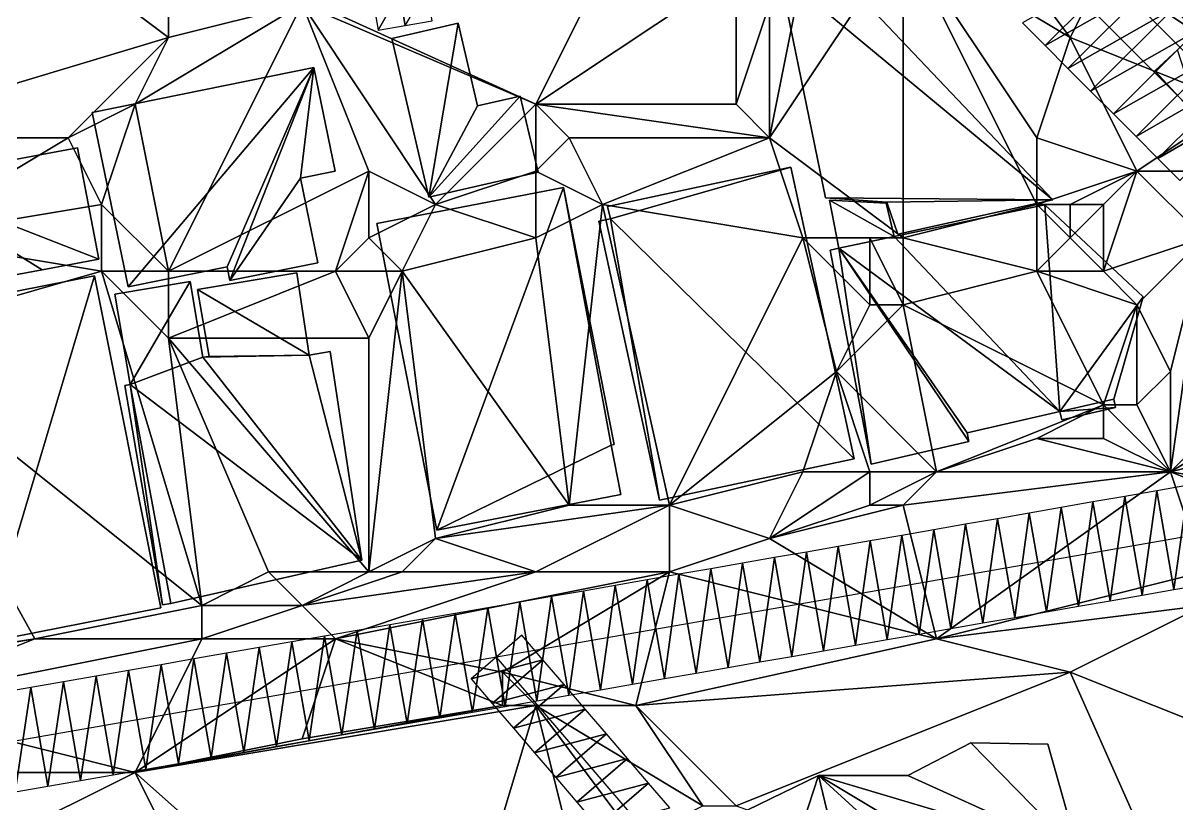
# Model space of a CAD drawing. Header units: metres. Extents: x -1103 to 901, y -902 to 905.
# Drawn here: x -632.7 to -563.6, y 232.1 to 278.9 of the extents above; entities that cross this region are included whole.
import ezdxf

# ---------------------------------------------------------------- set-up
doc = ezdxf.new("R2010")
doc.units = ezdxf.units.M
for name, color, linetype in [('OSM_BUILDING_FOOTPRINTS', 7, 'CONTINUOUS'), ('OSM_BUILDING_ROOFS', 1, 'CONTINUOUS'), ('OSM_BUILDING_WALLS', 8, 'CONTINUOUS'), ('OSM_ROAD_AXES', 2, 'CONTINUOUS'), ('OSM_ROAD_SURFACE', 9, 'CONTINUOUS'), ('OSM_TERRAIN', 3, 'CONTINUOUS')]:
    doc.layers.add(name, color=color, linetype=linetype)

msp = doc.modelspace()

# ---------------------------------------------------------------- linework, layer by layer
at = {"layer": 'OSM_BUILDING_FOOTPRINTS'}
for points in [[(-587.409, 281.846, 13.713), (-584.656, 268.399, 13.713), (-580.986, 268.133, 13.713), (-580.323, 266.22, 13.713), (-571.038, 268.288, 13.713), (-584.712, 282.687, 13.713), (-587.409, 281.846, 13.713)], [(-610.611, 277.931, 15.461), (-606.642, 278.849, 15.461), (-605.482, 273.906, 15.461), (-602.928, 274.492, 15.461), (-601.867, 269.947, 15.461), (-608.4, 268.443, 15.461), (-610.611, 277.931, 15.461)], [(-628.562, 273.507, 14.383), (-615.286, 276.195, 14.383), (-614.015, 269.991, 14.383), (-616.082, 269.57, 14.383), (-615.043, 264.517, 14.383), (-620.316, 263.444, 14.383), (-620.482, 264.273, 14.383), (-626.417, 263.068, 14.383), (-628.562, 273.507, 14.383)], [(-629.435, 271.395, 14.041), (-628.175, 264.726, 14.041), (-631.557, 264.096, 14.041), (-638.886, 262.725, 14.041), (-640.146, 269.393, 14.041), (-629.435, 271.395, 14.041)], [(-598.219, 266.994, 13.399), (-597.534, 267.138, 13.399), (-597.7, 267.89, 13.399), (-586.723, 270.234, 13.399), (-582.943, 252.783, 13.399), (-594.593, 250.295, 13.399), (-598.219, 266.994, 13.399)], [(-611.528, 266.861, 13.784), (-600.331, 269.029, 13.784), (-597.313, 253.624, 13.784), (-597.478, 253.59, 13.784), (-596.904, 250.638, 13.784), (-607.935, 248.503, 13.784), (-611.528, 266.861, 13.784)], [(-584.38, 265.269, 11.926), (-581.926, 252.463, 11.926), (-576.067, 253.812, 11.926), (-576.167, 254.332, 11.926), (-570.618, 255.603, 11.926), (-570.507, 255.106, 11.926), (-567.28, 255.847, 11.926), (-567.39, 256.344, 11.926), (-565.633, 262.471, 11.926), (-571.524, 267.99, 11.926), (-580.544, 266.076, 11.926), (-581.009, 268.078, 11.926), (-584.413, 268.266, 11.926), (-583.849, 265.379, 11.926), (-584.38, 265.269, 11.926)], [(-638.963, 261.652, 13.699), (-628.429, 263.731, 13.699), (-624.45, 243.847, 13.699), (-634.984, 241.768, 13.699), (-638.963, 261.652, 13.699)], [(-627.213, 262.625, 13.909), (-622.703, 263.388, 13.909), (-621.929, 258.854, 13.909), (-621.565, 258.91, 13.909), (-622.25, 262.913, 13.909), (-616.314, 263.919, 13.909), (-615.563, 258.987, 13.909), (-614.313, 259.197, 13.909), (-612.412, 246.712, 13.909), (-623.864, 244.113, 13.909), (-624.35, 244.035, 13.909), (-626.605, 257.162, 13.909), (-626.285, 257.217, 13.909), (-627.213, 262.625, 13.909)], [(-589.343, 231.738, 10.098), (-585.076, 233.817, 10.098), (-579.715, 233.817, 10.098), (-575.957, 235.775, 10.098), (-571.336, 235.697, 10.098), (-569.501, 229.184, 10.098), (-565.621, 224.572, 10.098), (-568.252, 220.414, 10.098), (-572.077, 218.899, 10.098), (-575.149, 215.006, 10.098), (-579.516, 212.783, 10.098), (-583.727, 217.494, 10.098), (-580.82, 221.387, 10.098), (-576.542, 223.831, 10.098), (-574.055, 227.215, 10.098), (-578.256, 227.602, 10.098), (-583.031, 225.346, 10.098), (-587.762, 225.545, 10.098), (-589.343, 231.738, 10.098)]]:
    msp.add_polyline3d(points, close=True, dxfattribs=at)
at = {"layer": 'OSM_BUILDING_ROOFS'}
for points in [[(-571.038, 268.288, 22.113), (-584.712, 282.687, 22.113), (-587.409, 281.846, 22.113)], [(-571.038, 268.288, 22.113), (-587.409, 281.846, 22.113), (-584.656, 268.399, 22.113)], [(-606.642, 278.849, 20.661), (-610.611, 277.931, 20.661), (-608.4, 268.443, 20.661)], [(-608.4, 268.443, 20.661), (-605.482, 273.906, 20.661), (-606.642, 278.849, 20.661)], [(-615.286, 276.195, 19.583), (-628.562, 273.507, 19.583), (-626.417, 263.068, 19.583)], [(-615.286, 276.195, 19.583), (-626.417, 263.068, 19.583), (-620.482, 264.273, 19.583)], [(-615.286, 276.195, 19.583), (-620.482, 264.273, 19.583), (-620.316, 263.444, 19.583)], [(-616.082, 269.57, 19.583), (-615.286, 276.195, 19.583), (-620.316, 263.444, 19.583)], [(-616.082, 269.57, 19.583), (-614.015, 269.991, 19.583), (-615.286, 276.195, 19.583)], [(-608.4, 268.443, 20.661), (-601.867, 269.947, 20.661), (-602.928, 274.492, 20.661)], [(-608.4, 268.443, 20.661), (-602.928, 274.492, 20.661), (-605.482, 273.906, 20.661)], [(-628.175, 264.726, 22.441), (-629.435, 271.395, 22.441), (-640.146, 269.393, 22.441)], [(-597.534, 267.138, 21.799), (-586.723, 270.234, 21.799), (-597.7, 267.89, 21.799)], [(-597.534, 267.138, 21.799), (-582.943, 252.783, 21.799), (-586.723, 270.234, 21.799)], [(-620.316, 263.444, 19.583), (-615.043, 264.517, 19.583), (-616.082, 269.57, 19.583)], [(-640.146, 269.393, 22.441), (-638.886, 262.725, 22.441), (-631.557, 264.096, 22.441)], [(-640.146, 269.393, 22.441), (-631.557, 264.096, 22.441), (-628.175, 264.726, 22.441)], [(-600.331, 269.029, 22.184), (-611.528, 266.861, 22.184), (-607.935, 248.503, 22.184)], [(-597.478, 253.59, 22.184), (-600.331, 269.029, 22.184), (-607.935, 248.503, 22.184)], [(-597.478, 253.59, 22.184), (-597.313, 253.624, 22.184), (-600.331, 269.029, 22.184)], [(-571.038, 268.288, 22.113), (-584.656, 268.399, 22.113), (-580.986, 268.133, 22.113)], [(-580.544, 266.076, 23.526), (-581.009, 268.078, 23.526), (-584.413, 268.266, 23.526)], [(-580.544, 266.076, 23.526), (-584.413, 268.266, 23.526), (-583.849, 265.379, 23.526)], [(-571.038, 268.288, 22.113), (-580.986, 268.133, 22.113), (-580.323, 266.22, 22.113)], [(-570.618, 255.603, 23.526), (-571.524, 267.99, 23.526), (-580.544, 266.076, 23.526)], [(-570.618, 255.603, 23.526), (-565.633, 262.471, 23.526), (-571.524, 267.99, 23.526)], [(-597.534, 267.138, 21.799), (-598.219, 266.994, 21.799), (-594.593, 250.295, 21.799)], [(-597.534, 267.138, 21.799), (-594.593, 250.295, 21.799), (-582.943, 252.783, 21.799)], [(-580.544, 266.076, 23.526), (-583.849, 265.379, 23.526), (-570.618, 255.603, 23.526)], [(-583.849, 265.379, 23.526), (-584.38, 265.269, 23.526), (-581.926, 252.463, 23.526)], [(-583.849, 265.379, 23.526), (-581.926, 252.463, 23.526), (-576.067, 253.812, 23.526)], [(-583.849, 265.379, 23.526), (-576.067, 253.812, 23.526), (-576.167, 254.332, 23.526)], [(-583.849, 265.379, 23.526), (-576.167, 254.332, 23.526), (-570.618, 255.603, 23.526)], [(-628.429, 263.731, 22.099), (-638.963, 261.652, 22.099), (-634.984, 241.768, 22.099)], [(-628.429, 263.731, 22.099), (-634.984, 241.768, 22.099), (-624.45, 243.847, 22.099)], [(-622.703, 263.388, 28.709), (-627.213, 262.625, 28.709), (-626.285, 257.217, 28.709)], [(-621.929, 258.854, 28.709), (-622.703, 263.388, 28.709), (-626.285, 257.217, 28.709)], [(-615.563, 258.987, 28.709), (-616.314, 263.919, 28.709), (-622.25, 262.913, 28.709)], [(-615.563, 258.987, 28.709), (-622.25, 262.913, 28.709), (-621.565, 258.91, 28.709)], [(-570.618, 255.603, 23.526), (-567.39, 256.344, 23.526), (-565.633, 262.471, 23.526)], [(-612.412, 246.712, 28.709), (-614.313, 259.197, 28.709), (-615.563, 258.987, 28.709)], [(-621.929, 258.854, 28.709), (-626.285, 257.217, 28.709), (-612.412, 246.712, 28.709)], [(-615.563, 258.987, 28.709), (-621.565, 258.91, 28.709), (-621.929, 258.854, 28.709)], [(-621.929, 258.854, 28.709), (-612.412, 246.712, 28.709), (-615.563, 258.987, 28.709)], [(-626.285, 257.217, 28.709), (-626.605, 257.162, 28.709), (-624.35, 244.035, 28.709)], [(-626.285, 257.217, 28.709), (-624.35, 244.035, 28.709), (-623.864, 244.113, 28.709)], [(-626.285, 257.217, 28.709), (-623.864, 244.113, 28.709), (-612.412, 246.712, 28.709)], [(-570.618, 255.603, 23.526), (-567.28, 255.847, 23.526), (-567.39, 256.344, 23.526)], [(-570.618, 255.603, 23.526), (-570.507, 255.106, 23.526), (-567.28, 255.847, 23.526)], [(-607.935, 248.503, 22.184), (-596.904, 250.638, 22.184), (-597.478, 253.59, 22.184)], [(-569.501, 229.184, 15.298), (-575.957, 235.775, 15.298), (-579.715, 233.817, 15.298)], [(-569.501, 229.184, 15.298), (-571.336, 235.697, 15.298), (-575.957, 235.775, 15.298)], [(-585.076, 233.817, 15.298), (-589.343, 231.738, 15.298), (-587.762, 225.545, 15.298)], [(-585.076, 233.817, 15.298), (-587.762, 225.545, 15.298), (-583.031, 225.346, 15.298)], [(-585.076, 233.817, 15.298), (-583.031, 225.346, 15.298), (-578.256, 227.602, 15.298)], [(-585.076, 233.817, 15.298), (-578.256, 227.602, 15.298), (-574.055, 227.215, 15.298)], [(-569.501, 229.184, 15.298), (-579.715, 233.817, 15.298), (-585.076, 233.817, 15.298)], [(-569.501, 229.184, 15.298), (-585.076, 233.817, 15.298), (-574.055, 227.215, 15.298)]]:
    msp.add_3dface(points, dxfattribs=at)
at = {"layer": 'OSM_BUILDING_WALLS'}
for points in [[(-571.038, 268.288, 13.713), (-584.712, 282.687, 13.713), (-584.712, 282.687, 22.113)], [(-571.038, 268.288, 13.713), (-584.712, 282.687, 22.113), (-571.038, 268.288, 22.113)], [(-587.409, 281.846, 13.713), (-584.656, 268.399, 13.713), (-584.656, 268.399, 22.113)], [(-587.409, 281.846, 13.713), (-584.656, 268.399, 22.113), (-587.409, 281.846, 22.113)], [(-606.642, 278.849, 15.461), (-610.611, 277.931, 15.461), (-610.611, 277.931, 20.661)], [(-606.642, 278.849, 15.461), (-610.611, 277.931, 20.661), (-606.642, 278.849, 20.661)], [(-605.482, 273.906, 15.461), (-606.642, 278.849, 15.461), (-606.642, 278.849, 20.661)], [(-605.482, 273.906, 15.461), (-606.642, 278.849, 20.661), (-605.482, 273.906, 20.661)], [(-610.611, 277.931, 15.461), (-608.4, 268.443, 15.461), (-608.4, 268.443, 20.661)], [(-610.611, 277.931, 15.461), (-608.4, 268.443, 20.661), (-610.611, 277.931, 20.661)], [(-615.286, 276.195, 14.383), (-628.562, 273.507, 14.383), (-628.562, 273.507, 19.583)], [(-615.286, 276.195, 14.383), (-628.562, 273.507, 19.583), (-615.286, 276.195, 19.583)], [(-614.015, 269.991, 14.383), (-615.286, 276.195, 14.383), (-615.286, 276.195, 19.583)], [(-614.015, 269.991, 14.383), (-615.286, 276.195, 19.583), (-614.015, 269.991, 19.583)], [(-602.928, 274.492, 15.461), (-605.482, 273.906, 15.461), (-605.482, 273.906, 20.661)], [(-602.928, 274.492, 15.461), (-605.482, 273.906, 20.661), (-602.928, 274.492, 20.661)], [(-601.867, 269.947, 15.461), (-602.928, 274.492, 15.461), (-602.928, 274.492, 20.661)], [(-601.867, 269.947, 15.461), (-602.928, 274.492, 20.661), (-601.867, 269.947, 20.661)], [(-628.562, 273.507, 14.383), (-626.417, 263.068, 14.383), (-626.417, 263.068, 19.583)], [(-628.562, 273.507, 14.383), (-626.417, 263.068, 19.583), (-628.562, 273.507, 19.583)], [(-629.435, 271.395, 14.041), (-640.146, 269.393, 14.041), (-640.146, 269.393, 22.441)], [(-629.435, 271.395, 14.041), (-640.146, 269.393, 22.441), (-629.435, 271.395, 22.441)], [(-628.175, 264.726, 14.041), (-629.435, 271.395, 14.041), (-629.435, 271.395, 22.441)], [(-628.175, 264.726, 14.041), (-629.435, 271.395, 22.441), (-628.175, 264.726, 22.441)], [(-586.723, 270.234, 13.399), (-597.7, 267.89, 13.399), (-597.7, 267.89, 21.799)], [(-586.723, 270.234, 13.399), (-597.7, 267.89, 21.799), (-586.723, 270.234, 21.799)], [(-582.943, 252.783, 13.399), (-586.723, 270.234, 13.399), (-586.723, 270.234, 21.799)], [(-582.943, 252.783, 13.399), (-586.723, 270.234, 21.799), (-582.943, 252.783, 21.799)], [(-616.082, 269.57, 14.383), (-614.015, 269.991, 14.383), (-614.015, 269.991, 19.583)], [(-616.082, 269.57, 14.383), (-614.015, 269.991, 19.583), (-616.082, 269.57, 19.583)], [(-615.043, 264.517, 14.383), (-616.082, 269.57, 14.383), (-616.082, 269.57, 19.583)], [(-615.043, 264.517, 14.383), (-616.082, 269.57, 19.583), (-615.043, 264.517, 19.583)], [(-608.4, 268.443, 15.461), (-601.867, 269.947, 15.461), (-601.867, 269.947, 20.661)], [(-608.4, 268.443, 15.461), (-601.867, 269.947, 20.661), (-608.4, 268.443, 20.661)], [(-600.331, 269.029, 13.784), (-611.528, 266.861, 13.784), (-611.528, 266.861, 22.184)], [(-600.331, 269.029, 13.784), (-611.528, 266.861, 22.184), (-600.331, 269.029, 22.184)], [(-597.313, 253.624, 13.784), (-600.331, 269.029, 13.784), (-600.331, 269.029, 22.184)], [(-597.313, 253.624, 13.784), (-600.331, 269.029, 22.184), (-597.313, 253.624, 22.184)], [(-584.656, 268.399, 13.713), (-580.986, 268.133, 13.713), (-580.986, 268.133, 22.113)], [(-584.656, 268.399, 13.713), (-580.986, 268.133, 22.113), (-584.656, 268.399, 22.113)], [(-581.009, 268.078, 11.926), (-584.413, 268.266, 11.926), (-584.413, 268.266, 23.526)], [(-581.009, 268.078, 11.926), (-584.413, 268.266, 23.526), (-581.009, 268.078, 23.526)], [(-584.413, 268.266, 11.926), (-583.849, 265.379, 11.926), (-583.849, 265.379, 23.526)], [(-584.413, 268.266, 11.926), (-583.849, 265.379, 23.526), (-584.413, 268.266, 23.526)], [(-580.986, 268.133, 13.713), (-580.323, 266.22, 13.713), (-580.323, 266.22, 22.113)], [(-580.986, 268.133, 13.713), (-580.323, 266.22, 22.113), (-580.986, 268.133, 22.113)], [(-580.323, 266.22, 13.713), (-571.038, 268.288, 13.713), (-571.038, 268.288, 22.113)], [(-580.323, 266.22, 13.713), (-571.038, 268.288, 22.113), (-580.323, 266.22, 22.113)], [(-597.7, 267.89, 13.399), (-597.534, 267.138, 13.399), (-597.534, 267.138, 21.799)], [(-597.7, 267.89, 13.399), (-597.534, 267.138, 21.799), (-597.7, 267.89, 21.799)], [(-580.544, 266.076, 11.926), (-581.009, 268.078, 11.926), (-581.009, 268.078, 23.526)], [(-580.544, 266.076, 11.926), (-581.009, 268.078, 23.526), (-580.544, 266.076, 23.526)], [(-571.524, 267.99, 11.926), (-580.544, 266.076, 11.926), (-580.544, 266.076, 23.526)], [(-571.524, 267.99, 11.926), (-580.544, 266.076, 23.526), (-571.524, 267.99, 23.526)], [(-565.633, 262.471, 11.926), (-571.524, 267.99, 11.926), (-571.524, 267.99, 23.526)], [(-565.633, 262.471, 11.926), (-571.524, 267.99, 23.526), (-565.633, 262.471, 23.526)], [(-611.528, 266.861, 13.784), (-607.935, 248.503, 13.784), (-607.935, 248.503, 22.184)], [(-611.528, 266.861, 13.784), (-607.935, 248.503, 22.184), (-611.528, 266.861, 22.184)], [(-597.534, 267.138, 13.399), (-598.219, 266.994, 13.399), (-598.219, 266.994, 21.799)], [(-597.534, 267.138, 13.399), (-598.219, 266.994, 21.799), (-597.534, 267.138, 21.799)], [(-598.219, 266.994, 13.399), (-594.593, 250.295, 13.399), (-594.593, 250.295, 21.799)], [(-598.219, 266.994, 13.399), (-594.593, 250.295, 21.799), (-598.219, 266.994, 21.799)], [(-583.849, 265.379, 11.926), (-584.38, 265.269, 11.926), (-584.38, 265.269, 23.526)], [(-583.849, 265.379, 11.926), (-584.38, 265.269, 23.526), (-583.849, 265.379, 23.526)], [(-631.557, 264.096, 14.041), (-628.175, 264.726, 14.041), (-628.175, 264.726, 22.441)], [(-631.557, 264.096, 14.041), (-628.175, 264.726, 22.441), (-631.557, 264.096, 22.441)], [(-584.38, 265.269, 11.926), (-581.926, 252.463, 11.926), (-581.926, 252.463, 23.526)], [(-584.38, 265.269, 11.926), (-581.926, 252.463, 23.526), (-584.38, 265.269, 23.526)], [(-638.886, 262.725, 14.041), (-631.557, 264.096, 14.041), (-631.557, 264.096, 22.441)], [(-638.886, 262.725, 14.041), (-631.557, 264.096, 22.441), (-638.886, 262.725, 22.441)], [(-626.417, 263.068, 14.383), (-620.482, 264.273, 14.383), (-620.482, 264.273, 19.583)], [(-626.417, 263.068, 14.383), (-620.482, 264.273, 19.583), (-626.417, 263.068, 19.583)], [(-620.482, 264.273, 14.383), (-620.316, 263.444, 14.383), (-620.316, 263.444, 19.583)], [(-620.482, 264.273, 14.383), (-620.316, 263.444, 19.583), (-620.482, 264.273, 19.583)], [(-620.316, 263.444, 14.383), (-615.043, 264.517, 14.383), (-615.043, 264.517, 19.583)], [(-620.316, 263.444, 14.383), (-615.043, 264.517, 19.583), (-620.316, 263.444, 19.583)], [(-628.429, 263.731, 13.699), (-638.963, 261.652, 13.699), (-638.963, 261.652, 22.099)], [(-628.429, 263.731, 13.699), (-638.963, 261.652, 22.099), (-628.429, 263.731, 22.099)], [(-624.45, 243.847, 13.699), (-628.429, 263.731, 13.699), (-628.429, 263.731, 22.099)], [(-624.45, 243.847, 13.699), (-628.429, 263.731, 22.099), (-624.45, 243.847, 22.099)], [(-622.703, 263.388, 13.909), (-627.213, 262.625, 13.909), (-627.213, 262.625, 28.709)], [(-622.703, 263.388, 13.909), (-627.213, 262.625, 28.709), (-622.703, 263.388, 28.709)], [(-621.929, 258.854, 13.909), (-622.703, 263.388, 13.909), (-622.703, 263.388, 28.709)], [(-621.929, 258.854, 13.909), (-622.703, 263.388, 28.709), (-621.929, 258.854, 28.709)], [(-616.314, 263.919, 13.909), (-622.25, 262.913, 13.909), (-622.25, 262.913, 28.709)], [(-616.314, 263.919, 13.909), (-622.25, 262.913, 28.709), (-616.314, 263.919, 28.709)], [(-615.563, 258.987, 13.909), (-616.314, 263.919, 13.909), (-616.314, 263.919, 28.709)], [(-615.563, 258.987, 13.909), (-616.314, 263.919, 28.709), (-615.563, 258.987, 28.709)], [(-627.213, 262.625, 13.909), (-626.285, 257.217, 13.909), (-626.285, 257.217, 28.709)], [(-627.213, 262.625, 13.909), (-626.285, 257.217, 28.709), (-627.213, 262.625, 28.709)], [(-622.25, 262.913, 13.909), (-621.565, 258.91, 13.909), (-621.565, 258.91, 28.709)], [(-622.25, 262.913, 13.909), (-621.565, 258.91, 28.709), (-622.25, 262.913, 28.709)], [(-567.39, 256.344, 11.926), (-565.633, 262.471, 11.926), (-565.633, 262.471, 23.526)], [(-567.39, 256.344, 11.926), (-565.633, 262.471, 23.526), (-567.39, 256.344, 23.526)], [(-614.313, 259.197, 13.909), (-615.563, 258.987, 13.909), (-615.563, 258.987, 28.709)], [(-614.313, 259.197, 13.909), (-615.563, 258.987, 28.709), (-614.313, 259.197, 28.709)], [(-612.412, 246.712, 13.909), (-614.313, 259.197, 13.909), (-614.313, 259.197, 28.709)], [(-612.412, 246.712, 13.909), (-614.313, 259.197, 28.709), (-612.412, 246.712, 28.709)], [(-621.565, 258.91, 13.909), (-621.929, 258.854, 13.909), (-621.929, 258.854, 28.709)], [(-621.565, 258.91, 13.909), (-621.929, 258.854, 28.709), (-621.565, 258.91, 28.709)], [(-626.285, 257.217, 13.909), (-626.605, 257.162, 13.909), (-626.605, 257.162, 28.709)], [(-626.285, 257.217, 13.909), (-626.605, 257.162, 28.709), (-626.285, 257.217, 28.709)], [(-626.605, 257.162, 13.909), (-624.35, 244.035, 13.909), (-624.35, 244.035, 28.709)], [(-626.605, 257.162, 13.909), (-624.35, 244.035, 28.709), (-626.605, 257.162, 28.709)], [(-570.507, 255.106, 11.926), (-567.28, 255.847, 11.926), (-567.28, 255.847, 23.526)], [(-570.507, 255.106, 11.926), (-567.28, 255.847, 23.526), (-570.507, 255.106, 23.526)], [(-567.28, 255.847, 11.926), (-567.39, 256.344, 11.926), (-567.39, 256.344, 23.526)], [(-567.28, 255.847, 11.926), (-567.39, 256.344, 23.526), (-567.28, 255.847, 23.526)], [(-576.167, 254.332, 11.926), (-570.618, 255.603, 11.926), (-570.618, 255.603, 23.526)], [(-576.167, 254.332, 11.926), (-570.618, 255.603, 23.526), (-576.167, 254.332, 23.526)], [(-570.618, 255.603, 11.926), (-570.507, 255.106, 11.926), (-570.507, 255.106, 23.526)], [(-570.618, 255.603, 11.926), (-570.507, 255.106, 23.526), (-570.618, 255.603, 23.526)], [(-576.067, 253.812, 11.926), (-576.167, 254.332, 11.926), (-576.167, 254.332, 23.526)], [(-576.067, 253.812, 11.926), (-576.167, 254.332, 23.526), (-576.067, 253.812, 23.526)], [(-597.478, 253.59, 13.784), (-597.313, 253.624, 13.784), (-597.313, 253.624, 22.184)], [(-597.478, 253.59, 13.784), (-597.313, 253.624, 22.184), (-597.478, 253.59, 22.184)], [(-596.904, 250.638, 13.784), (-597.478, 253.59, 13.784), (-597.478, 253.59, 22.184)], [(-596.904, 250.638, 13.784), (-597.478, 253.59, 22.184), (-596.904, 250.638, 22.184)], [(-581.926, 252.463, 11.926), (-576.067, 253.812, 11.926), (-576.067, 253.812, 23.526)], [(-581.926, 252.463, 11.926), (-576.067, 253.812, 23.526), (-581.926, 252.463, 23.526)], [(-594.593, 250.295, 13.399), (-582.943, 252.783, 13.399), (-582.943, 252.783, 21.799)], [(-594.593, 250.295, 13.399), (-582.943, 252.783, 21.799), (-594.593, 250.295, 21.799)], [(-607.935, 248.503, 13.784), (-596.904, 250.638, 13.784), (-596.904, 250.638, 22.184)], [(-607.935, 248.503, 13.784), (-596.904, 250.638, 22.184), (-607.935, 248.503, 22.184)], [(-623.864, 244.113, 13.909), (-612.412, 246.712, 13.909), (-612.412, 246.712, 28.709)], [(-623.864, 244.113, 13.909), (-612.412, 246.712, 28.709), (-623.864, 244.113, 28.709)], [(-624.35, 244.035, 13.909), (-623.864, 244.113, 13.909), (-623.864, 244.113, 28.709)], [(-624.35, 244.035, 13.909), (-623.864, 244.113, 28.709), (-624.35, 244.035, 28.709)], [(-634.984, 241.768, 13.699), (-624.45, 243.847, 13.699), (-624.45, 243.847, 22.099)], [(-634.984, 241.768, 13.699), (-624.45, 243.847, 22.099), (-634.984, 241.768, 22.099)], [(-575.957, 235.775, 10.098), (-579.715, 233.817, 10.098), (-579.715, 233.817, 15.298)], [(-575.957, 235.775, 10.098), (-579.715, 233.817, 15.298), (-575.957, 235.775, 15.298)], [(-571.336, 235.697, 10.098), (-575.957, 235.775, 10.098), (-575.957, 235.775, 15.298)], [(-571.336, 235.697, 10.098), (-575.957, 235.775, 15.298), (-571.336, 235.697, 15.298)], [(-569.501, 229.184, 10.098), (-571.336, 235.697, 10.098), (-571.336, 235.697, 15.298)], [(-569.501, 229.184, 10.098), (-571.336, 235.697, 15.298), (-569.501, 229.184, 15.298)], [(-585.076, 233.817, 10.098), (-589.343, 231.738, 10.098), (-589.343, 231.738, 15.298)], [(-585.076, 233.817, 10.098), (-589.343, 231.738, 15.298), (-585.076, 233.817, 15.298)], [(-579.715, 233.817, 10.098), (-585.076, 233.817, 10.098), (-585.076, 233.817, 15.298)], [(-579.715, 233.817, 10.098), (-585.076, 233.817, 15.298), (-579.715, 233.817, 15.298)]]:
    msp.add_3dface(points, dxfattribs=at)
at = {"layer": 'OSM_ROAD_AXES'}
for points in [[(-546.532, 257.451, 11.098), (-563.577, 274.537, 13.913), (-581.263, 292.253, 16.459), (-633.261, 343.223, 16.981), (-656.905, 368.061, 16.709)], [(-554.767, 249.565, 11.436), (-604.354, 240.906, 14.112), (-692.353, 225.544, 18.141)], [(-573.978, 205.484, 12.619), (-604.354, 240.906, 14.112)]]:
    msp.add_polyline3d(points, dxfattribs=at)
at = {"layer": 'OSM_ROAD_SURFACE'}
for points in [[(-566.542, 282.46, 15.136), (-572.856, 278.878, 15.374), (-571.496, 277.515, 15.225)], [(-565.181, 281.098, 14.942), (-566.542, 282.46, 15.136), (-571.496, 277.515, 15.225)], [(-610.168, 280.686, 17.619), (-611.785, 280.41, 17.617), (-611.448, 278.438, 17.638)], [(-610.168, 280.686, 17.619), (-611.448, 278.438, 17.638), (-609.831, 278.715, 17.639)], [(-608.55, 280.963, 17.62), (-610.168, 280.686, 17.619), (-609.831, 278.715, 17.639)], [(-608.55, 280.963, 17.62), (-609.831, 278.715, 17.639), (-608.213, 278.991, 17.64)], [(-565.181, 281.098, 14.942), (-571.496, 277.515, 15.225), (-570.135, 276.152, 15.029)], [(-563.821, 279.735, 14.697), (-565.181, 281.098, 14.942), (-570.135, 276.152, 15.029)], [(-563.821, 279.735, 14.697), (-570.135, 276.152, 15.029), (-568.775, 274.789, 14.705)], [(-562.46, 278.372, 14.307), (-563.821, 279.735, 14.697), (-568.775, 274.789, 14.705)], [(-562.46, 278.372, 14.307), (-568.775, 274.789, 14.705), (-567.414, 273.427, 14.415)], [(-561.099, 277.009, 14.068), (-562.46, 278.372, 14.307), (-567.414, 273.427, 14.415)], [(-562.216, 273.071, 13.712), (-563.582, 277.261, 14.123), (-564.938, 276.002, 14.214)], [(-561.099, 277.009, 14.068), (-567.414, 273.427, 14.415), (-566.054, 272.064, 14.169)], [(-559.788, 275.694, 13.882), (-561.099, 277.009, 14.068), (-566.054, 272.064, 14.169)], [(-559.788, 275.694, 13.882), (-566.054, 272.064, 14.169), (-564.743, 270.75, 13.931)], [(-558.477, 274.38, 13.67), (-559.788, 275.694, 13.882), (-564.743, 270.75, 13.931)], [(-558.477, 274.38, 13.67), (-564.743, 270.75, 13.931), (-563.432, 269.436, 13.659)], [(-564.819, 250.855, 12.061), (-566.726, 250.522, 12.234), (-565.694, 244.612, 12)], [(-564.819, 250.855, 12.061), (-565.694, 244.612, 12), (-563.787, 244.945, 11.839)], [(-562.912, 251.188, 11.93), (-564.819, 250.855, 12.061), (-563.787, 244.945, 11.839)], [(-562.912, 251.188, 11.93), (-563.787, 244.945, 11.839), (-561.879, 245.278, 11.657)], [(-568.633, 250.189, 12.409), (-570.54, 249.856, 12.584), (-569.508, 243.946, 12.321)], [(-568.633, 250.189, 12.409), (-569.508, 243.946, 12.321), (-567.601, 244.279, 12.161)], [(-566.726, 250.522, 12.234), (-568.633, 250.189, 12.409), (-567.601, 244.279, 12.161)], [(-566.726, 250.522, 12.234), (-567.601, 244.279, 12.161), (-565.694, 244.612, 12)], [(-572.448, 249.523, 12.758), (-574.355, 249.19, 12.933), (-573.323, 243.279, 12.651)], [(-572.448, 249.523, 12.758), (-573.323, 243.279, 12.651), (-571.415, 243.613, 12.482)], [(-570.54, 249.856, 12.584), (-572.448, 249.523, 12.758), (-571.415, 243.613, 12.482)], [(-570.54, 249.856, 12.584), (-571.415, 243.613, 12.482), (-569.508, 243.946, 12.321)], [(-576.262, 248.857, 13.108), (-578.169, 248.524, 13.283), (-577.137, 242.613, 12.993)], [(-576.262, 248.857, 13.108), (-577.137, 242.613, 12.993), (-575.23, 242.946, 12.822)], [(-574.355, 249.19, 12.933), (-576.262, 248.857, 13.108), (-575.23, 242.946, 12.822)], [(-574.355, 249.19, 12.933), (-575.23, 242.946, 12.822), (-573.323, 243.279, 12.651)], [(-580.076, 248.191, 13.433), (-581.984, 247.858, 13.514), (-580.951, 241.947, 13.185)], [(-580.076, 248.191, 13.433), (-580.951, 241.947, 13.185), (-579.044, 242.28, 13.111)], [(-578.169, 248.524, 13.283), (-580.076, 248.191, 13.433), (-579.044, 242.28, 13.111)], [(-578.169, 248.524, 13.283), (-579.044, 242.28, 13.111), (-577.137, 242.613, 12.993)], [(-583.891, 247.525, 13.595), (-585.798, 247.192, 13.677), (-584.766, 241.281, 13.334)], [(-583.891, 247.525, 13.595), (-584.766, 241.281, 13.334), (-582.859, 241.614, 13.259)], [(-581.984, 247.858, 13.514), (-583.891, 247.525, 13.595), (-582.859, 241.614, 13.259)], [(-581.984, 247.858, 13.514), (-582.859, 241.614, 13.259), (-580.951, 241.947, 13.185)], [(-587.705, 246.859, 13.727), (-589.612, 246.525, 13.759), (-588.58, 240.615, 13.483)], [(-587.705, 246.859, 13.727), (-588.58, 240.615, 13.483), (-586.673, 240.948, 13.409)], [(-585.798, 247.192, 13.677), (-587.705, 246.859, 13.727), (-586.673, 240.948, 13.409)], [(-585.798, 247.192, 13.677), (-586.673, 240.948, 13.409), (-584.766, 241.281, 13.334)], [(-591.52, 246.192, 13.792), (-593.427, 245.859, 13.825), (-592.395, 239.949, 13.633)], [(-591.52, 246.192, 13.792), (-592.395, 239.949, 13.633), (-590.487, 240.282, 13.558)], [(-589.612, 246.525, 13.759), (-591.52, 246.192, 13.792), (-590.487, 240.282, 13.558)], [(-589.612, 246.525, 13.759), (-590.487, 240.282, 13.558), (-588.58, 240.615, 13.483)], [(-595.334, 245.526, 13.896), (-597.241, 245.193, 13.961), (-596.209, 239.283, 13.782)], [(-595.334, 245.526, 13.896), (-596.209, 239.283, 13.782), (-594.302, 239.616, 13.707)], [(-593.427, 245.859, 13.825), (-595.334, 245.526, 13.896), (-594.302, 239.616, 13.707)], [(-593.427, 245.859, 13.825), (-594.302, 239.616, 13.707), (-592.395, 239.949, 13.633)], [(-599.148, 244.86, 14.027), (-601.055, 244.527, 14.093), (-600.023, 238.617, 13.847)], [(-599.148, 244.86, 14.027), (-600.023, 238.617, 13.847), (-598.116, 238.95, 13.856)], [(-597.241, 245.193, 13.961), (-599.148, 244.86, 14.027), (-598.116, 238.95, 13.856)], [(-597.241, 245.193, 13.961), (-598.116, 238.95, 13.856), (-596.209, 239.283, 13.782)], [(-602.963, 244.194, 14.158), (-604.87, 243.861, 14.231), (-603.838, 237.95, 14.095)], [(-602.963, 244.194, 14.158), (-603.838, 237.95, 14.095), (-601.93, 238.283, 13.75)], [(-601.055, 244.527, 14.093), (-602.963, 244.194, 14.158), (-601.93, 238.283, 13.75)], [(-601.055, 244.527, 14.093), (-601.93, 238.283, 13.75), (-600.023, 238.617, 13.847)], [(-606.825, 243.52, 14.307), (-608.781, 243.178, 14.384), (-607.749, 237.268, 14.257)], [(-606.825, 243.52, 14.307), (-607.749, 237.268, 14.257), (-605.793, 237.609, 14.176)], [(-604.87, 243.861, 14.231), (-606.825, 243.52, 14.307), (-605.793, 237.609, 14.176)], [(-604.87, 243.861, 14.231), (-605.793, 237.609, 14.176), (-603.838, 237.95, 14.095)], [(-610.736, 242.837, 14.461), (-612.692, 242.495, 14.544), (-611.66, 236.585, 14.418)], [(-610.736, 242.837, 14.461), (-611.66, 236.585, 14.418), (-609.704, 236.926, 14.337)], [(-608.781, 243.178, 14.384), (-610.736, 242.837, 14.461), (-609.704, 236.926, 14.337)], [(-608.781, 243.178, 14.384), (-609.704, 236.926, 14.337), (-607.749, 237.268, 14.257)], [(-614.647, 242.154, 14.635), (-616.603, 241.813, 14.721), (-615.571, 235.902, 14.574)], [(-614.647, 242.154, 14.635), (-615.571, 235.902, 14.574), (-613.616, 236.243, 14.499)], [(-612.692, 242.495, 14.544), (-614.647, 242.154, 14.635), (-613.616, 236.243, 14.499)], [(-612.692, 242.495, 14.544), (-613.616, 236.243, 14.499), (-611.66, 236.585, 14.418)], [(-601.57, 240.732, 14.049), (-602.836, 242.208, 14.125), (-605.872, 239.604, 14.235)], [(-618.558, 241.471, 14.847), (-620.514, 241.13, 14.974), (-619.482, 235.219, 14.709)], [(-618.558, 241.471, 14.847), (-619.482, 235.219, 14.709), (-617.527, 235.561, 14.641)], [(-616.603, 241.813, 14.721), (-618.558, 241.471, 14.847), (-617.527, 235.561, 14.641)], [(-616.603, 241.813, 14.721), (-617.527, 235.561, 14.641), (-615.571, 235.902, 14.574)], [(-622.469, 240.789, 15.1), (-624.425, 240.447, 15.094), (-623.393, 234.537, 14.839)], [(-622.469, 240.789, 15.1), (-623.393, 234.537, 14.839), (-621.438, 234.878, 14.776)], [(-620.514, 241.13, 14.974), (-622.469, 240.789, 15.1), (-621.438, 234.878, 14.776)], [(-620.514, 241.13, 14.974), (-621.438, 234.878, 14.776), (-619.482, 235.219, 14.709)], [(-601.57, 240.732, 14.049), (-605.872, 239.604, 14.235), (-604.606, 238.128, 14.22)], [(-600.304, 239.256, 13.958), (-601.57, 240.732, 14.049), (-604.606, 238.128, 14.22)], [(-628.336, 239.764, 15.059), (-630.292, 239.423, 15.042), (-629.26, 233.512, 14.887)], [(-628.336, 239.764, 15.059), (-629.26, 233.512, 14.887), (-627.304, 233.854, 14.906)], [(-626.381, 240.106, 15.077), (-628.336, 239.764, 15.059), (-627.304, 233.854, 14.906)], [(-626.381, 240.106, 15.077), (-627.304, 233.854, 14.906), (-625.349, 234.195, 14.89)], [(-624.425, 240.447, 15.094), (-626.381, 240.106, 15.077), (-625.349, 234.195, 14.89)], [(-624.425, 240.447, 15.094), (-625.349, 234.195, 14.89), (-623.393, 234.537, 14.839)], [(-632.247, 239.082, 15.025), (-634.203, 238.74, 15.008), (-633.171, 232.83, 14.848)], [(-632.247, 239.082, 15.025), (-633.171, 232.83, 14.848), (-631.215, 233.171, 14.867)], [(-630.292, 239.423, 15.042), (-632.247, 239.082, 15.025), (-631.215, 233.171, 14.867)], [(-630.292, 239.423, 15.042), (-631.215, 233.171, 14.867), (-629.26, 233.512, 14.887)], [(-600.304, 239.256, 13.958), (-604.606, 238.128, 14.22), (-603.341, 236.652, 13.639)], [(-599.039, 237.78, 13.672), (-600.304, 239.256, 13.958), (-603.341, 236.652, 13.639)], [(-599.039, 237.78, 13.672), (-603.341, 236.652, 13.639), (-602.075, 235.176, 13.444)], [(-597.773, 236.304, 13.423), (-599.039, 237.78, 13.672), (-602.075, 235.176, 13.444)], [(-597.773, 236.304, 13.423), (-602.075, 235.176, 13.444), (-600.809, 233.7, 13.292)], [(-596.507, 234.828, 13.174), (-597.773, 236.304, 13.423), (-600.809, 233.7, 13.292)], [(-596.507, 234.828, 13.174), (-600.809, 233.7, 13.292), (-599.544, 232.224, 13.11)], [(-595.242, 233.352, 12.982), (-596.507, 234.828, 13.174), (-599.544, 232.224, 13.11)], [(-595.242, 233.352, 12.982), (-599.544, 232.224, 13.11), (-598.278, 230.748, 12.929)], [(-593.976, 231.876, 12.802), (-595.242, 233.352, 12.982), (-598.278, 230.748, 12.929)]]:
    msp.add_3dface(points, dxfattribs=at)
at = {"layer": 'OSM_TERRAIN'}
for points in [[(-644, 272, 15.881), (-624, 278, 17.695), (-640, 290, 16.186)], [(-624, 278, 17.695), (-624, 284, 17.501), (-640, 290, 16.186)], [(-602, 274, 17.656), (-594, 290, 17.515), (-624, 284, 17.501)], [(-602, 274, 17.656), (-590, 282, 16.897), (-594, 290, 17.515)], [(-580, 284, 16.192), (-570, 278, 14.93), (-576, 286, 15.709)], [(-570, 278, 14.93), (-568, 282, 14.93), (-576, 286, 15.709)], [(-624, 278, 17.695), (-616, 280, 17.639), (-624, 284, 17.501)], [(-616, 280, 17.639), (-602, 274, 17.656), (-624, 284, 17.501)], [(-580, 266, 15.869), (-580, 284, 16.192), (-588, 272, 16.072)], [(-588, 272, 16.072), (-580, 284, 16.192), (-586, 282, 16.037)], [(-580, 266, 15.869), (-572, 268, 15.968), (-580, 284, 16.192)], [(-580, 284, 16.192), (-572, 268, 15.968), (-572, 272, 15.473)], [(-572, 272, 15.473), (-570, 278, 14.93), (-580, 284, 16.192)], [(-602, 274, 17.656), (-590, 274, 16.899), (-590, 282, 16.897)], [(-590, 274, 16.899), (-588, 280, 16.217), (-590, 282, 16.897)], [(-588, 272, 16.072), (-586, 282, 16.037), (-588, 280, 16.217)], [(-570, 278, 14.93), (-560, 274, 13.414), (-568, 282, 14.93)], [(-560, 274, 13.414), (-562, 278, 14.167), (-568, 282, 14.93)], [(-568, 282, 14.93), (-562, 278, 14.167), (-564, 280, 14.74)], [(-624, 264, 17.337), (-616, 280, 17.639), (-626, 274, 17.337)], [(-626, 274, 17.337), (-616, 280, 17.639), (-624, 278, 17.695)], [(-624, 264, 17.337), (-612, 270, 17.288), (-616, 280, 17.639)], [(-612, 270, 17.288), (-608, 268, 17.486), (-616, 280, 17.639)], [(-608, 268, 17.486), (-602, 274, 17.656), (-616, 280, 17.639)], [(-590, 274, 16.899), (-588, 272, 16.072), (-588, 280, 16.217)], [(-562, 278, 14.167), (-558, 280, 14.137), (-564, 280, 14.74)], [(-630, 272, 16.674), (-624, 278, 17.695), (-644, 272, 15.881)], [(-630, 272, 16.674), (-626, 274, 17.337), (-624, 278, 17.695)], [(-572, 272, 15.473), (-566, 270, 14.011), (-570, 278, 14.93)], [(-566, 270, 14.011), (-560, 274, 13.414), (-570, 278, 14.93)], [(-628, 268, 16.697), (-626, 274, 17.337), (-630, 272, 16.674)], [(-628, 268, 16.697), (-624, 264, 17.337), (-626, 274, 17.337)], [(-602, 270, 17.686), (-602, 274, 17.656), (-608, 268, 17.486)], [(-602, 270, 17.686), (-600, 272, 17.244), (-602, 274, 17.656)], [(-600, 272, 17.244), (-588, 272, 16.072), (-602, 274, 17.656)], [(-588, 272, 16.072), (-590, 274, 16.899), (-602, 274, 17.656)], [(-566, 270, 14.011), (-556, 270, 12.587), (-560, 274, 13.414)], [(-640, 266, 16.503), (-630, 272, 16.674), (-644, 272, 15.881)], [(-640, 266, 16.503), (-628, 268, 16.697), (-630, 272, 16.674)], [(-602, 270, 17.686), (-598, 268, 15.767), (-600, 272, 17.244)], [(-598, 268, 15.767), (-588, 272, 16.072), (-600, 272, 17.244)], [(-586, 266, 15.804), (-588, 272, 16.072), (-598, 268, 15.767)], [(-586, 266, 15.804), (-580, 266, 15.869), (-588, 272, 16.072)], [(-572, 268, 15.968), (-566, 270, 14.011), (-572, 272, 15.473)], [(-614, 264, 17.065), (-612, 270, 17.288), (-624, 264, 17.337)], [(-614, 264, 17.065), (-612, 266, 16.382), (-612, 270, 17.288)], [(-612, 266, 16.382), (-608, 268, 17.486), (-612, 270, 17.288)], [(-602, 266, 16.091), (-602, 270, 17.686), (-608, 268, 17.486)], [(-602, 266, 16.091), (-598, 268, 15.767), (-602, 270, 17.686)], [(-572, 268, 15.968), (-570, 268, 15.508), (-566, 270, 14.011)], [(-570, 268, 15.508), (-568, 268, 14.528), (-566, 270, 14.011)], [(-568, 264, 14.148), (-566, 270, 14.011), (-568, 268, 14.528)], [(-568, 264, 14.148), (-562, 266, 13.178), (-566, 270, 14.011)], [(-562, 266, 13.178), (-556, 270, 12.587), (-566, 270, 14.011)], [(-628, 264, 15.974), (-628, 268, 16.697), (-640, 266, 16.503)], [(-628, 264, 15.974), (-624, 264, 17.337), (-628, 268, 16.697)], [(-612, 266, 16.382), (-610, 264, 16.022), (-608, 268, 17.486)], [(-610, 264, 16.022), (-602, 266, 16.091), (-608, 268, 17.486)], [(-600, 250, 16.011), (-598, 268, 15.767), (-602, 266, 16.091)], [(-600, 250, 16.011), (-594, 250, 15.635), (-598, 268, 15.767)], [(-594, 250, 15.635), (-586, 266, 15.804), (-598, 268, 15.767)], [(-580, 266, 15.869), (-572, 264, 14.159), (-572, 268, 15.968)], [(-572, 264, 14.159), (-570, 266, 14.837), (-572, 268, 15.968)], [(-570, 266, 14.837), (-570, 268, 15.508), (-572, 268, 15.968)], [(-570, 266, 14.837), (-568, 264, 14.148), (-568, 268, 14.528)], [(-570, 266, 14.837), (-568, 268, 14.528), (-570, 268, 15.508)], [(-642, 260, 15.837), (-628, 264, 15.974), (-640, 266, 16.503)], [(-610, 264, 16.022), (-612, 266, 16.382), (-614, 264, 17.065)], [(-600, 250, 16.011), (-602, 266, 16.091), (-610, 264, 16.022)], [(-584, 258, 15.689), (-586, 266, 15.804), (-594, 250, 15.635)], [(-586, 266, 15.804), (-584, 258, 15.689), (-582, 262, 14.59)], [(-582, 262, 14.59), (-582, 266, 15.279), (-586, 266, 15.804)], [(-582, 266, 15.279), (-580, 266, 15.869), (-586, 266, 15.804)], [(-582, 262, 14.59), (-580, 262, 14.148), (-582, 266, 15.279)], [(-580, 262, 14.148), (-580, 266, 15.869), (-582, 266, 15.279)], [(-580, 262, 14.148), (-572, 264, 14.159), (-580, 266, 15.869)], [(-572, 264, 14.159), (-568, 264, 14.148), (-570, 266, 14.837)], [(-566, 262, 14.148), (-562, 266, 13.178), (-568, 264, 14.148)], [(-564, 258, 13.043), (-562, 266, 13.178), (-566, 262, 14.148)], [(-564, 258, 13.043), (-564, 252, 11.966), (-562, 266, 13.178)], [(-564, 252, 11.966), (-556, 260, 11.949), (-562, 266, 13.178)], [(-642, 260, 15.837), (-622, 244, 16.009), (-628, 264, 15.974)], [(-628, 264, 15.974), (-622, 244, 16.009), (-624, 260, 16.313)], [(-628, 264, 15.974), (-624, 260, 16.313), (-624, 264, 17.337)], [(-624, 260, 16.313), (-614, 264, 17.065), (-624, 264, 17.337)], [(-624, 260, 16.313), (-612, 260, 16.144), (-614, 264, 17.065)], [(-612, 260, 16.144), (-610, 264, 16.022), (-614, 264, 17.065)], [(-612, 246, 15.965), (-608, 248, 15.901), (-610, 264, 16.022)], [(-612, 246, 15.965), (-610, 264, 16.022), (-612, 260, 16.144)], [(-608, 248, 15.901), (-600, 250, 16.011), (-610, 264, 16.022)], [(-580, 262, 14.148), (-568, 256, 14.148), (-572, 264, 14.159)], [(-568, 256, 14.148), (-566, 262, 14.148), (-572, 264, 14.159)], [(-572, 264, 14.159), (-566, 262, 14.148), (-568, 264, 14.148)], [(-578, 252, 13.938), (-580, 262, 14.148), (-584, 258, 15.689)], [(-584, 258, 15.689), (-580, 262, 14.148), (-582, 262, 14.59)], [(-578, 252, 13.938), (-568, 256, 14.148), (-580, 262, 14.148)], [(-566, 256, 13.647), (-566, 262, 14.148), (-568, 256, 14.148)], [(-566, 256, 13.647), (-564, 258, 13.043), (-566, 262, 14.148)], [(-658, 238, 15.799), (-632, 242, 15.766), (-642, 260, 15.837)], [(-632, 242, 15.766), (-622, 244, 16.009), (-642, 260, 15.837)], [(-622, 244, 16.009), (-618, 246, 16.216), (-624, 260, 16.313)], [(-618, 246, 16.216), (-612, 246, 15.965), (-624, 260, 16.313)], [(-624, 260, 16.313), (-612, 246, 15.965), (-612, 260, 16.144)], [(-564, 252, 11.966), (-554, 258, 11.158), (-556, 260, 11.949)], [(-594, 250, 15.635), (-586, 252, 15.668), (-584, 258, 15.689)], [(-586, 252, 15.668), (-582, 252, 15.225), (-584, 258, 15.689)], [(-582, 252, 15.225), (-578, 252, 13.938), (-584, 258, 15.689)], [(-564, 252, 11.966), (-564, 258, 13.043), (-566, 256, 13.647)], [(-564, 252, 11.966), (-556, 254, 11.04), (-554, 258, 11.158)], [(-572, 254, 13.815), (-568, 256, 14.148), (-578, 252, 13.938)], [(-572, 254, 13.815), (-568, 254, 13.547), (-568, 256, 14.148)], [(-568, 254, 13.547), (-564, 252, 11.966), (-568, 256, 14.148)], [(-564, 252, 11.966), (-566, 256, 13.647), (-568, 256, 14.148)], [(-564, 252, 11.966), (-572, 254, 13.815), (-578, 252, 13.938)], [(-564, 252, 11.966), (-568, 254, 13.547), (-572, 254, 13.815)], [(-552, 250, 11.33), (-556, 254, 11.04), (-564, 252, 11.966)], [(-588, 248, 13.773), (-586, 252, 15.668), (-594, 250, 15.635)], [(-588, 248, 13.773), (-582, 252, 15.225), (-586, 252, 15.668)], [(-588, 248, 13.773), (-582, 250, 14.021), (-582, 252, 15.225)], [(-582, 250, 14.021), (-580, 250, 13.458), (-578, 252, 13.938)], [(-582, 250, 14.021), (-578, 252, 13.938), (-582, 252, 15.225)], [(-578, 242, 13.007), (-564, 252, 11.966), (-580, 250, 13.458)], [(-580, 250, 13.458), (-564, 252, 11.966), (-578, 252, 13.938)], [(-578, 242, 13.007), (-562, 246, 11.605), (-564, 252, 11.966)], [(-562, 246, 11.605), (-554, 248, 11.33), (-564, 252, 11.966)], [(-554, 248, 11.33), (-552, 250, 11.33), (-564, 252, 11.966)], [(-602, 246, 14.405), (-594, 250, 15.635), (-608, 248, 15.901)], [(-608, 248, 15.901), (-594, 250, 15.635), (-600, 250, 16.011)], [(-602, 246, 14.405), (-594, 246, 13.803), (-594, 250, 15.635)], [(-594, 246, 13.803), (-588, 248, 13.773), (-594, 250, 15.635)], [(-578, 242, 13.007), (-580, 250, 13.458), (-588, 248, 13.773)], [(-588, 248, 13.773), (-580, 250, 13.458), (-582, 250, 14.021)], [(-610, 246, 15.521), (-608, 248, 15.901), (-612, 246, 15.965)], [(-610, 246, 15.521), (-602, 246, 14.405), (-608, 248, 15.901)], [(-594, 246, 13.803), (-578, 242, 13.007), (-588, 248, 13.773)], [(-622, 244, 16.009), (-616, 244, 15.306), (-618, 246, 16.216)], [(-616, 244, 15.306), (-612, 246, 15.965), (-618, 246, 16.216)], [(-614, 242, 14.484), (-602, 246, 14.405), (-616, 244, 15.306)], [(-616, 244, 15.306), (-610, 246, 15.521), (-612, 246, 15.965)], [(-616, 244, 15.306), (-602, 246, 14.405), (-610, 246, 15.521)], [(-604, 240, 14.086), (-594, 246, 13.803), (-614, 242, 14.484)], [(-614, 242, 14.484), (-594, 246, 13.803), (-602, 246, 14.405)], [(-604, 240, 14.086), (-596, 238, 13.691), (-594, 246, 13.803)], [(-596, 238, 13.691), (-578, 242, 13.007), (-594, 246, 13.803)], [(-578, 242, 13.007), (-562, 244, 11.696), (-562, 246, 11.605)], [(-632, 242, 15.766), (-622, 242, 15.097), (-622, 244, 16.009)], [(-622, 242, 15.097), (-614, 242, 14.484), (-616, 244, 15.306)], [(-622, 242, 15.097), (-616, 244, 15.306), (-622, 244, 16.009)], [(-570, 240, 12.128), (-562, 244, 11.696), (-578, 242, 13.007)], [(-570, 240, 12.128), (-560, 236, 11.084), (-562, 244, 11.696)], [(-644, 240, 15.543), (-632, 242, 15.766), (-658, 238, 15.799)], [(-644, 240, 15.543), (-642, 238, 14.907), (-632, 242, 15.766)], [(-626, 234, 14.858), (-622, 242, 15.097), (-642, 238, 14.907)], [(-642, 238, 14.907), (-622, 242, 15.097), (-632, 242, 15.766)], [(-626, 234, 14.858), (-616, 236, 14.593), (-614, 242, 14.484)], [(-622, 242, 15.097), (-626, 234, 14.858), (-614, 242, 14.484)], [(-616, 236, 14.593), (-604, 238, 14.149), (-614, 242, 14.484)], [(-614, 242, 14.484), (-604, 238, 14.149), (-604, 240, 14.086)], [(-596, 238, 13.691), (-570, 240, 12.128), (-578, 242, 13.007)], [(-604, 238, 14.149), (-602, 238, 13.632), (-604, 240, 14.086)], [(-602, 238, 13.632), (-596, 238, 13.691), (-604, 240, 14.086)], [(-590, 232, 12.243), (-570, 240, 12.128), (-596, 238, 13.691)], [(-590, 232, 12.243), (-562, 222, 11.938), (-570, 240, 12.128)], [(-562, 222, 11.938), (-560, 236, 11.084), (-570, 240, 12.128)], [(-652, 234, 15.187), (-626, 234, 14.858), (-642, 238, 14.907)], [(-626, 234, 14.858), (-608, 218, 12.047), (-602, 238, 13.632)], [(-616, 236, 14.593), (-626, 234, 14.858), (-604, 238, 14.149)], [(-626, 234, 14.858), (-602, 238, 13.632), (-604, 238, 14.149)], [(-608, 218, 12.047), (-600, 230, 12.917), (-602, 238, 13.632)], [(-600, 230, 12.917), (-596, 230, 12.697), (-602, 238, 13.632)], [(-596, 230, 12.697), (-592, 232, 12.667), (-602, 238, 13.632)], [(-602, 238, 13.632), (-592, 232, 12.667), (-596, 238, 13.691)], [(-592, 232, 12.667), (-590, 232, 12.243), (-596, 238, 13.691)], [(-634, 230, 14.445), (-626, 234, 14.858), (-652, 234, 15.187)], [(-618, 218, 12.69), (-626, 234, 14.858), (-634, 230, 14.445)], [(-618, 218, 12.69), (-608, 218, 12.047), (-626, 234, 14.858)]]:
    msp.add_3dface(points, dxfattribs=at)

doc.saveas('drawing.dxf')
